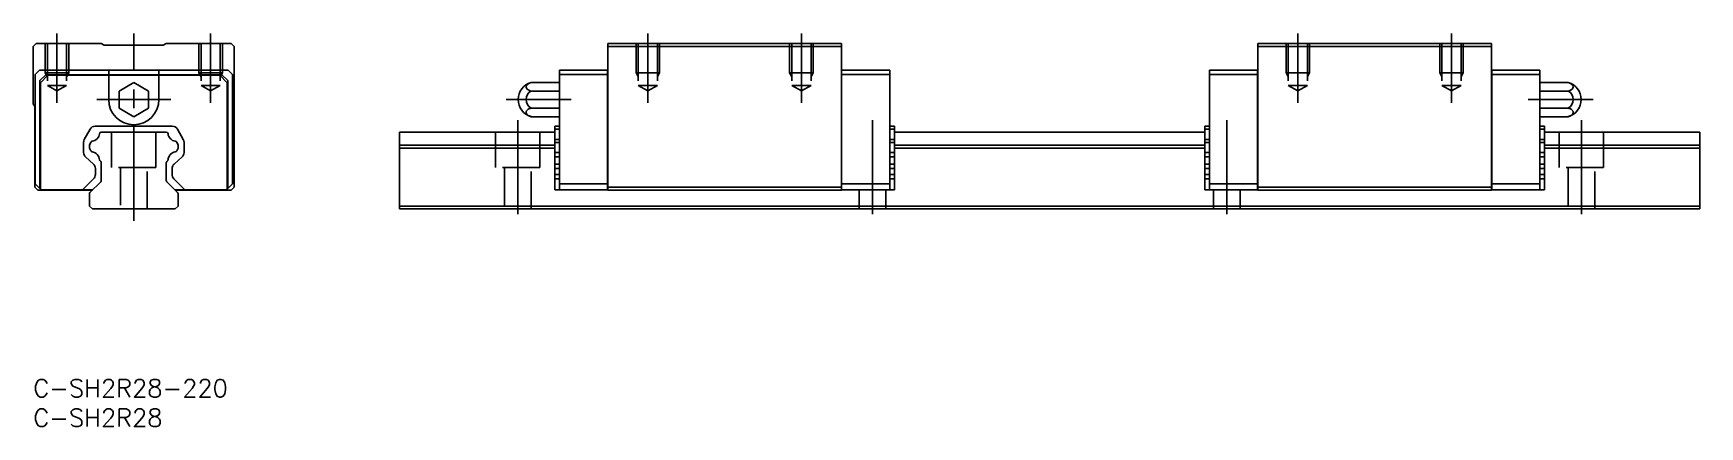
# Model space of a CAD drawing. Header units: millimetres. Extents: x 0 to 282, y -8 to 59.
import ezdxf

# ---------------------------------------------------------------- set-up
doc = ezdxf.new("R2010")
doc.units = ezdxf.units.MM
doc.header["$LTSCALE"] = 0.5
doc.linetypes.add('CENTER', pattern=[50.8, 31.75, -6.35, 6.35, -6.35])
doc.linetypes.add('DASHED', pattern=[19.05, 12.7, -6.35])
doc.layers.add('CENTER', color=1, linetype='CENTER')
doc.styles.get("Standard").update_dxf_attribs({"font": 'txt.shx', "height": 3, "bigfont": 'bigfont.shx'})

msp = doc.modelspace()

# ---------------------------------------------------------------- linework, layer by layer
at = {"color": 7, "linetype": 'Continuous', "lineweight": -3}
for p, q in [((0.5, 56.81), (0, 56.31)), ((11.5, 56.81), (0.5, 56.81)), ((12.01, 56.51), (11.5, 56.81)), ((21.99, 56.51), (12.01, 56.51)), ((22.5, 56.81), (21.99, 56.51)), ((33.5, 56.81), (22.5, 56.81)), ((34, 56.31), (33.5, 56.81)), ((97.24, 56.81), (136.74, 56.81)), ((97.24, 32.01), (97.24, 56.81)), ((136.74, 32.01), (136.74, 56.81)), ((246.74, 56.81), (207.24, 56.81)), ((207.24, 32.01), (207.24, 56.81)), ((246.74, 32.01), (246.74, 56.81)), ((0, 56.31), (0, 46.61)), ((34, 32.51), (34, 56.31)), ((97.24, 56.31), (136.74, 56.31)), ((246.74, 56.31), (207.24, 56.31)), ((1.05, 52.31), (0.3, 51.56)), ((0.3, 51.56), (0.3, 33.06)), ((32.95, 52.31), (1.05, 52.31)), ((2.1, 51.51), (1.1, 50.51)), ((1.2, 50.16), (2.45, 51.41)), ((31.9, 51.51), (2.1, 51.51)), ((31.55, 51.41), (2.45, 51.41)), ((12.75, 52.31), (12.75, 51.51)), ((12.75, 51.41), (12.75, 47.31)), ((21.25, 52.31), (21.25, 51.51)), ((21.25, 47.31), (21.25, 51.41)), ((31.55, 51.41), (32.8, 50.16)), ((31.9, 51.51), (32.9, 50.51)), ((33.7, 51.56), (32.95, 52.31)), ((33.7, 33.06), (33.7, 51.56)), ((89.04, 52.31), (97.19, 52.31)), ((89.04, 32.06), (89.04, 52.31)), ((89.04, 51.56), (97.19, 51.56)), ((97.19, 32.06), (97.19, 52.31)), ((97.24, 52.26), (97.19, 52.26)), ((97.24, 51.54), (97.19, 51.54)), ((136.74, 52.26), (136.79, 52.26)), ((136.74, 51.54), (136.79, 51.54)), ((136.79, 52.31), (144.94, 52.31)), ((136.79, 52.31), (136.79, 32.06)), ((136.79, 51.56), (144.94, 51.56)), ((144.94, 32.06), (144.94, 52.31)), ((207.19, 52.31), (199.04, 52.31)), ((199.04, 32.06), (199.04, 52.31)), ((207.19, 51.56), (199.04, 51.56)), ((207.19, 52.31), (207.19, 32.06)), ((207.24, 52.26), (207.19, 52.26)), ((207.24, 51.54), (207.19, 51.54)), ((246.74, 52.26), (246.79, 52.26)), ((246.74, 51.54), (246.79, 51.54)), ((254.94, 52.31), (246.79, 52.31)), ((246.79, 32.06), (246.79, 52.31)), ((254.94, 51.56), (246.79, 51.56)), ((254.94, 32.06), (254.94, 52.31)), ((1.1, 50.51), (1.1, 32.26)), ((1.2, 50.16), (1.2, 32.16)), ((17, 50.2), (14.5, 48.75)), ((14.5, 48.75), (14.5, 45.87)), ((19.5, 48.75), (17, 50.2)), ((19.5, 45.87), (19.5, 48.75)), ((32.8, 32.16), (32.8, 50.16)), ((32.9, 32.26), (32.9, 50.51)), ((84.22, 50.2), (83.96, 50.1)), ((89.04, 50.2), (84.22, 50.2)), ((89.04, 48.75), (84.22, 48.75)), ((254.94, 50.2), (259.76, 50.2)), ((254.94, 48.75), (259.76, 48.75)), ((259.76, 50.2), (260.02, 50.1)), ((0, 46.61), (0.25, 46.15)), ((0.25, 46.15), (0.25, 32.51)), ((14.5, 45.87), (17, 44.42)), ((17, 44.42), (19.5, 45.87)), ((89.04, 45.87), (84.22, 45.87)), ((254.94, 45.87), (259.76, 45.87)), ((10.48, 42.81), (23.52, 42.81)), ((84.22, 44.42), (83.96, 44.51)), ((89.04, 44.42), (84.22, 44.42)), ((88.24, 42.81), (88.24, 32.06)), ((89.04, 42.81), (88.24, 42.81)), ((144.94, 42.81), (145.74, 42.81)), ((145.74, 32.06), (145.74, 42.81)), ((199.04, 42.81), (198.24, 42.81)), ((198.24, 32.06), (198.24, 42.81)), ((254.94, 44.42), (259.76, 44.42)), ((254.94, 42.81), (255.74, 42.81)), ((255.74, 42.81), (255.74, 32.06)), ((259.76, 44.42), (260.02, 44.51)), ((8.5, 38.35), (8.5, 40.06)), ((8.63, 40.55), (9.61, 42.3)), ((9.5, 39.6), (9.73, 40.1)), ((9.5, 39.12), (9.5, 39.6)), ((11.5, 41.81), (22.5, 41.81)), ((24.27, 40.1), (24.5, 39.6)), ((24.39, 42.3), (25.37, 40.55)), ((24.5, 39.6), (24.5, 39.12)), ((25.5, 40.06), (25.5, 38.35)), ((61.99, 41.81), (88.24, 41.81)), ((61.99, 28.81), (61.99, 41.81)), ((88.24, 39.6), (61.99, 39.6)), ((89.04, 42.3), (88.24, 42.3)), ((89.04, 40.55), (88.24, 40.55)), ((89.04, 40.06), (88.24, 40.06)), ((144.94, 42.3), (145.74, 42.3)), ((144.94, 40.55), (145.74, 40.55)), ((144.94, 40.06), (145.74, 40.06)), ((145.74, 41.81), (198.24, 41.81)), ((145.74, 39.6), (198.24, 39.6)), ((199.04, 42.3), (198.24, 42.3)), ((199.04, 40.55), (198.24, 40.55)), ((199.04, 40.06), (198.24, 40.06)), ((254.94, 42.3), (255.74, 42.3)), ((254.94, 40.55), (255.74, 40.55)), ((254.94, 40.06), (255.74, 40.06)), ((255.74, 41.81), (281.99, 41.81)), ((255.74, 39.6), (281.99, 39.6)), ((281.99, 28.81), (281.99, 41.81)), ((10.17, 36.41), (8.83, 37.6)), ((9.73, 38.62), (9.5, 39.12)), ((11.41, 36.82), (11.3, 36.93)), ((22.7, 36.93), (22.59, 36.82)), ((25.17, 37.6), (23.83, 36.41)), ((24.5, 39.12), (24.27, 38.62)), ((88.24, 39.12), (61.99, 39.12)), ((89.04, 38.35), (88.24, 38.35)), ((89.04, 37.6), (88.24, 37.6)), ((144.94, 38.35), (145.74, 38.35)), ((144.94, 37.6), (145.74, 37.6)), ((145.74, 39.12), (198.24, 39.12)), ((199.04, 38.35), (198.24, 38.35)), ((199.04, 37.6), (198.24, 37.6)), ((254.94, 38.35), (255.74, 38.35)), ((254.94, 37.6), (255.74, 37.6)), ((255.74, 39.12), (281.99, 39.12)), ((8.34, 32.06), (10.21, 33.93)), ((10.5, 34.64), (10.5, 35.66)), ((11.5, 33.63), (11.5, 36.61)), ((22.5, 36.61), (22.5, 33.63)), ((23.5, 35.66), (23.5, 34.64)), ((23.79, 33.93), (25.66, 32.06)), ((89.04, 36.41), (88.24, 36.41)), ((89.04, 35.66), (88.24, 35.66)), ((89.04, 34.64), (88.24, 34.64)), ((89.04, 33.93), (88.24, 33.93)), ((144.94, 36.41), (145.74, 36.41)), ((144.94, 35.66), (145.74, 35.66)), ((144.94, 34.64), (145.74, 34.64)), ((144.94, 33.93), (145.74, 33.93)), ((199.04, 36.41), (198.24, 36.41)), ((199.04, 35.66), (198.24, 35.66)), ((199.04, 34.64), (198.24, 34.64)), ((199.04, 33.93), (198.24, 33.93)), ((254.94, 36.41), (255.74, 36.41)), ((254.94, 35.66), (255.74, 35.66)), ((254.94, 34.64), (255.74, 34.64)), ((254.94, 33.93), (255.74, 33.93)), ((0.25, 32.51), (0.75, 32.01)), ((0.3, 33.06), (1.3, 32.06)), ((0.75, 32.01), (10, 32.01)), ((1.3, 32.06), (10.05, 32.06)), ((9.5, 31.39), (9.5, 29.31)), ((11.41, 33.42), (9.59, 31.6)), ((24.41, 31.6), (22.59, 33.42)), ((23.95, 32.06), (32.7, 32.06)), ((24, 32.01), (33.5, 32.01)), ((24.5, 29.31), (24.5, 31.39)), ((32.7, 32.06), (33.7, 33.06)), ((33.5, 32.01), (34, 32.51)), ((97.19, 32.06), (88.24, 32.06)), ((89.04, 33.06), (97.19, 33.06)), ((97.24, 33.08), (97.19, 33.08)), ((97.24, 32.11), (97.19, 32.11)), ((97.24, 32.51), (136.74, 32.51)), ((97.24, 32.01), (136.74, 32.01)), ((136.74, 33.08), (136.79, 33.08)), ((136.74, 32.11), (136.79, 32.11)), ((136.79, 33.06), (144.94, 33.06)), ((136.79, 32.06), (145.74, 32.06)), ((207.19, 32.06), (198.24, 32.06)), ((207.19, 33.06), (199.04, 33.06)), ((207.24, 33.08), (207.19, 33.08)), ((207.24, 32.11), (207.19, 32.11)), ((246.74, 32.51), (207.24, 32.51)), ((246.74, 32.01), (207.24, 32.01)), ((246.74, 33.08), (246.79, 33.08)), ((246.74, 32.11), (246.79, 32.11)), ((254.94, 33.06), (246.79, 33.06)), ((246.79, 32.06), (255.74, 32.06)), ((9.5, 29.31), (10, 28.81)), ((10, 28.81), (24, 28.81)), ((24, 28.81), (24.5, 29.31)), ((61.99, 29.31), (281.99, 29.31)), ((61.99, 28.81), (281.99, 28.81))]:
    msp.add_line(p, q, dxfattribs=at)
at = {"color": 3, "linetype": 'DASHED', "lineweight": -3}
for p, q in [((2, 56.81), (2, 51.81)), ((2.38, 56.81), (2.38, 49.71)), ((5.62, 56.81), (5.62, 49.71)), ((6, 56.81), (6, 51.81)), ((28, 56.81), (28, 51.81)), ((28.38, 56.81), (28.38, 49.71)), ((31.62, 56.81), (31.62, 49.71)), ((32, 56.81), (32, 51.81)), ((101.99, 56.81), (101.99, 51.81)), ((102.37, 56.81), (102.37, 49.71)), ((105.61, 56.81), (105.61, 49.71)), ((105.99, 56.81), (105.99, 51.81)), ((127.99, 56.81), (127.99, 51.81)), ((128.37, 56.81), (128.37, 49.71)), ((131.61, 56.81), (131.61, 49.71)), ((131.99, 56.81), (131.99, 51.81)), ((211.99, 56.81), (211.99, 51.81)), ((212.37, 56.81), (212.37, 49.71)), ((215.61, 56.81), (215.61, 49.71)), ((215.99, 56.81), (215.99, 51.81)), ((237.99, 56.81), (237.99, 51.81)), ((238.37, 56.81), (238.37, 49.71)), ((241.61, 56.81), (241.61, 49.71)), ((241.99, 56.81), (241.99, 51.81)), ((2, 51.81), (6, 51.81)), ((2, 51.81), (2.38, 51.15)), ((6, 51.81), (5.62, 51.15)), ((28, 51.81), (32, 51.81)), ((28, 51.81), (28.38, 51.15)), ((32, 51.81), (31.62, 51.15)), ((101.99, 51.81), (105.99, 51.81)), ((101.99, 51.81), (102.37, 51.15)), ((105.99, 51.81), (105.61, 51.15)), ((127.99, 51.81), (131.99, 51.81)), ((127.99, 51.81), (128.37, 51.15)), ((131.99, 51.81), (131.61, 51.15)), ((215.99, 51.81), (211.99, 51.81)), ((211.99, 51.81), (212.37, 51.15)), ((215.99, 51.81), (215.61, 51.15)), ((241.99, 51.81), (237.99, 51.81)), ((237.99, 51.81), (238.37, 51.15)), ((241.99, 51.81), (241.61, 51.15)), ((2.38, 49.71), (5.62, 49.71)), ((2.38, 49.71), (4, 48.77)), ((5.62, 49.71), (4, 48.77)), ((28.38, 49.71), (31.62, 49.71)), ((28.38, 49.71), (30, 48.77)), ((31.62, 49.71), (30, 48.77)), ((102.37, 49.71), (105.61, 49.71)), ((102.37, 49.71), (103.99, 48.77)), ((105.61, 49.71), (103.99, 48.77)), ((128.37, 49.71), (131.61, 49.71)), ((128.37, 49.71), (129.99, 48.77)), ((131.61, 49.71), (129.99, 48.77)), ((215.61, 49.71), (212.37, 49.71)), ((212.37, 49.71), (213.99, 48.77)), ((215.61, 49.71), (213.99, 48.77)), ((241.61, 49.71), (238.37, 49.71)), ((238.37, 49.71), (239.99, 48.77)), ((241.61, 49.71), (239.99, 48.77)), ((13.25, 41.81), (13.25, 35.81)), ((20.75, 35.81), (20.75, 41.81)), ((78.24, 41.81), (78.24, 35.81)), ((85.74, 35.81), (85.74, 41.81)), ((258.24, 41.81), (258.24, 35.81)), ((265.74, 35.81), (265.74, 41.81)), ((20.75, 35.81), (13.25, 35.81)), ((14.75, 35.81), (14.75, 28.81)), ((19.25, 28.81), (19.25, 35.81)), ((85.74, 35.81), (78.24, 35.81)), ((79.74, 35.81), (79.74, 28.81)), ((84.24, 28.81), (84.24, 35.81)), ((265.74, 35.81), (258.24, 35.81)), ((259.74, 35.81), (259.74, 28.81)), ((264.24, 28.81), (264.24, 35.81)), ((139.74, 32.06), (139.74, 28.81)), ((144.24, 28.81), (144.24, 32.06)), ((199.74, 32.06), (199.74, 28.81)), ((204.24, 28.81), (204.24, 32.06))]:
    msp.add_line(p, q, dxfattribs=at)
at = {"color": 7, "linetype": 'Continuous', "lineweight": -3}
for centre, radius, start, end in [((85.04, 47.31), 3, 105.7932, 254.2068), ((83.82, 49.47), 0.443, 169.6558, 212.1465), ((85.04, 47.31), 1.66, 119.4962, 240.5038), ((83.95, 49.42), 0.58, 131.6581, 167.0513), ((84.18, 49.71), 0.87, 212.6902, 239.623), ((84.45, 48.89), 1.31, 111.9303, 132.371), ((84.71, 50.55), 1.86, 238.7996, 254.9561), ((258.94, 47.31), 3, 285.7932, 74.2068), ((259.27, 50.55), 1.86, 285.0439, 301.2004), ((258.94, 47.31), 1.66, 299.4962, 60.5038), ((259.53, 48.89), 1.31, 47.629, 68.0697), ((259.8, 49.71), 0.87, 300.377, 327.3098), ((260.03, 49.42), 0.58, 12.9487, 48.3419), ((260.16, 49.47), 0.443, 327.8535, 10.3442), ((17, 47.31), 4.25, 180, 360), ((83.82, 45.14), 0.443, 147.8535, 190.3442), ((84.18, 44.91), 0.87, 120.377, 147.3098), ((84.71, 44.07), 1.86, 105.0439, 121.2004), ((259.27, 44.07), 1.86, 58.7996, 74.9561), ((259.8, 44.91), 0.87, 32.6902, 59.623), ((260.16, 45.14), 0.443, 349.6558, 32.1465), ((10.48, 41.81), 1, 90, 150.756), ((23.52, 41.81), 1, 29.244, 90), ((83.95, 45.19), 0.58, 192.9487, 228.3419), ((84.45, 45.73), 1.31, 227.629, 248.0697), ((259.53, 45.73), 1.31, 291.9303, 312.371), ((260.03, 45.19), 0.58, 311.6581, 347.0513), ((9.5, 40.06), 1, 150.756, 180), ((10.01, 39.97), 0.3, 97.4211, 155), ((9.78, 41.69), 1.43, 277.4211, 354.0312), ((11.5, 41.51), 0.3, 90, 174.0312), ((22.5, 41.51), 0.3, 5.9688, 90), ((24.22, 41.69), 1.43, 185.9688, 262.5789), ((23.99, 39.97), 0.3, 25, 82.5789), ((24.5, 40.06), 1, 0, 29.244), ((9.5, 38.35), 1, 180, 228.187), ((10.01, 38.75), 0.3, 205, 262.5954), ((9.78, 37.03), 1.43, 3.7769, 82.5954), ((11.51, 37.14), 0.3, 183.7769, 225), ((11.2, 36.61), 0.3, 0, 45), ((22.8, 36.61), 0.3, 135, 180), ((22.49, 37.14), 0.3, 315, 356.2231), ((24.22, 37.03), 1.43, 97.4046, 176.2231), ((23.99, 38.75), 0.3, 277.4046, 335), ((24.5, 38.35), 1, 311.813, 0), ((9.5, 35.66), 1, 0, 48.187), ((9.5, 34.64), 1, 315, 0), ((24.5, 35.66), 1, 131.813, 180), ((24.5, 34.64), 1, 180, 225), ((9.8, 31.39), 0.3, 135, 180), ((11.2, 33.63), 0.3, 315, 0), ((22.8, 33.63), 0.3, 180, 225), ((24.2, 31.39), 0.3, 0, 45)]:
    msp.add_arc(centre, radius, start, end, dxfattribs=at)
at = {"layer": 'CENTER', "color": 1, "linetype": 'CENTER', "lineweight": -3}
for p, q in [((4, 46.77), (4, 58.51)), ((17, 26.81), (17, 58.51)), ((30, 46.77), (30, 58.51)), ((103.99, 46.77), (103.99, 58.51)), ((129.99, 46.77), (129.99, 58.51)), ((213.99, 46.77), (213.99, 58.51)), ((239.99, 46.77), (239.99, 58.51)), ((23.25, 47.31), (10.75, 47.31)), ((91.04, 47.31), (80.04, 47.31)), ((252.94, 47.31), (263.94, 47.31)), ((81.99, 43.81), (81.99, 26.81)), ((141.99, 43.81), (141.99, 26.81)), ((201.99, 43.81), (201.99, 26.81)), ((261.99, 43.81), (261.99, 26.81))]:
    msp.add_line(p, q, dxfattribs=at)

# ---------------------------------------------------------------- texts
at = {"color": 7, "linetype": 'Continuous', "lineweight": -3, "char_height": 3, "attachment_point": 1}
for s, insert in [('C-SH2R28-220', (0, 0)), ('C-SH2R28', (0, -5))]:
    msp.add_mtext_dynamic_manual_height_columns(s, width=31.53, gutter_width=15, heights=[0], dxfattribs=dict(at, insert=insert))

doc.saveas('drawing.dxf')
